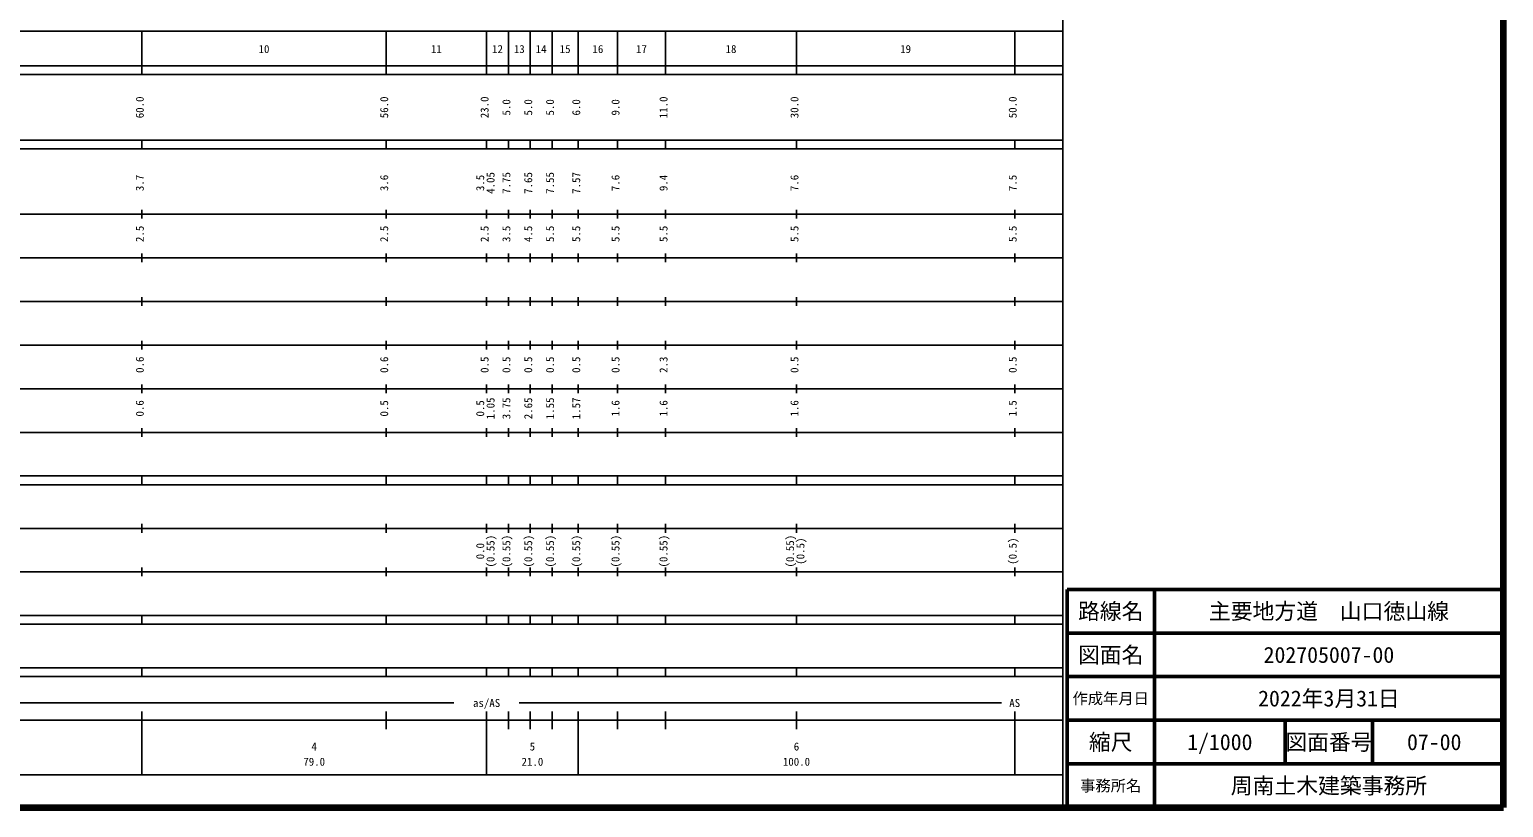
# Model space of a CAD drawing. Units: millimetres on the paper, enlarged 1000 times. Extents: x 40000 to 680000, y 20000 to 380000.
# Drawn here: x 342268 to 680000, y 20000 to 198357 of the extents above; entities that cross this region are included whole.
import ezdxf
from ezdxf.enums import TextEntityAlignment as Align

# ---------------------------------------------------------------- set-up
doc = ezdxf.new("R2010")
doc.units = ezdxf.units.MM
doc.header["$LTSCALE"] = 1000
for name, color, linetype, lineweight in [('M-TTL', 2, 'Continuous', 140), ('M-TTL-BAND', 7, 'Continuous', 25), ('M-TTL-FRAM', 2, 'Continuous', 50), ('M-TTL-LINE', 7, 'Continuous', 50)]:
    doc.layers.add(name, color=color, linetype=linetype, lineweight=lineweight)
doc.layers.add('M-TTL-TXT', color=7, linetype='Continuous')
doc.styles.add('ＭＳ ゴシック', font='')
doc.styles.get('ＭＳ ゴシック').set_extended_font_data('MS Gothic')

msp = doc.modelspace()

# ---------------------------------------------------------------- linework, layer by layer
at = {"layer": 'M-TTL'}
for p, q in [((680000, 20000), (680000, 380000)), ((40000, 20000), (680000, 20000))]:
    msp.add_line(p, q, dxfattribs=at)
at = {"layer": 'M-TTL-BAND'}
for p, q in [((579000, 20000), (579000, 370000)), ((68000, 198000), (579000, 198000)), ((368000, 188000), (368000, 198000)), ((424000, 188000), (424000, 198000)), ((447000, 188000), (447000, 198000)), ((452000, 188000), (452000, 198000)), ((457000, 188000), (457000, 198000)), ((462000, 188000), (462000, 198000)), ((468000, 188000), (468000, 198000)), ((477000, 188000), (477000, 198000)), ((488000, 188000), (488000, 198000)), ((518000, 188000), (518000, 198000)), ((568000, 188000), (568000, 198000)), ((40000, 190000), (579000, 190000)), ((40000, 188000), (579000, 188000)), ((40000, 173000), (579000, 173000)), ((368000, 171000), (368000, 173000)), ((424000, 171000), (424000, 173000)), ((447000, 171000), (447000, 173000)), ((452000, 171000), (452000, 173000)), ((457000, 171000), (457000, 173000)), ((462000, 171000), (462000, 173000)), ((468000, 171000), (468000, 173000)), ((477000, 171000), (477000, 173000)), ((488000, 171000), (488000, 173000)), ((518000, 171000), (518000, 173000)), ((568000, 171000), (568000, 173000)), ((40000, 171000), (579000, 171000)), ((40000, 156000), (579000, 156000)), ((368000, 155000), (368000, 157000)), ((424000, 155000), (424000, 157000)), ((447000, 155000), (447000, 157000)), ((452000, 155000), (452000, 157000)), ((457000, 155000), (457000, 157000)), ((462000, 155000), (462000, 157000)), ((468000, 155000), (468000, 157000)), ((477000, 155000), (477000, 157000)), ((488000, 155000), (488000, 157000)), ((518000, 155000), (518000, 157000)), ((568000, 155000), (568000, 157000)), ((46000, 146000), (579000, 146000)), ((368000, 145000), (368000, 147000)), ((424000, 145000), (424000, 147000)), ((447000, 145000), (447000, 147000)), ((452000, 145000), (452000, 147000)), ((457000, 145000), (457000, 147000)), ((462000, 145000), (462000, 147000)), ((468000, 145000), (468000, 147000)), ((477000, 145000), (477000, 147000)), ((488000, 145000), (488000, 147000)), ((518000, 145000), (518000, 147000)), ((568000, 145000), (568000, 147000)), ((52000, 136000), (579000, 136000)), ((368000, 135000), (368000, 137000)), ((424000, 135000), (424000, 137000)), ((447000, 135000), (447000, 137000)), ((452000, 135000), (452000, 137000)), ((457000, 135000), (457000, 137000)), ((462000, 135000), (462000, 137000)), ((468000, 135000), (468000, 137000)), ((477000, 135000), (477000, 137000)), ((488000, 135000), (488000, 137000)), ((518000, 135000), (518000, 137000)), ((568000, 135000), (568000, 137000)), ((46000, 126000), (579000, 126000)), ((368000, 125000), (368000, 127000)), ((424000, 125000), (424000, 127000)), ((447000, 125000), (447000, 127000)), ((452000, 125000), (452000, 127000)), ((457000, 125000), (457000, 127000)), ((462000, 125000), (462000, 127000)), ((468000, 125000), (468000, 127000)), ((477000, 125000), (477000, 127000)), ((488000, 125000), (488000, 127000)), ((518000, 125000), (518000, 127000)), ((568000, 125000), (568000, 127000)), ((52000, 116000), (579000, 116000)), ((368000, 115000), (368000, 117000)), ((424000, 115000), (424000, 117000)), ((447000, 115000), (447000, 117000)), ((452000, 115000), (452000, 117000)), ((457000, 115000), (457000, 117000)), ((462000, 115000), (462000, 117000)), ((468000, 115000), (468000, 117000)), ((477000, 115000), (477000, 117000)), ((488000, 115000), (488000, 117000)), ((518000, 115000), (518000, 117000)), ((568000, 115000), (568000, 117000)), ((46000, 106000), (579000, 106000)), ((368000, 105000), (368000, 107000)), ((424000, 105000), (424000, 107000)), ((447000, 105000), (447000, 107000)), ((452000, 105000), (452000, 107000)), ((457000, 105000), (457000, 107000)), ((462000, 105000), (462000, 107000)), ((468000, 105000), (468000, 107000)), ((477000, 105000), (477000, 107000)), ((488000, 105000), (488000, 107000)), ((518000, 105000), (518000, 107000)), ((568000, 105000), (568000, 107000)), ((40000, 96000), (579000, 96000)), ((368000, 94000), (368000, 96000)), ((424000, 94000), (424000, 96000)), ((447000, 94000), (447000, 96000)), ((452000, 94000), (452000, 96000)), ((457000, 94000), (457000, 96000)), ((462000, 94000), (462000, 96000)), ((468000, 94000), (468000, 96000)), ((477000, 94000), (477000, 96000)), ((488000, 94000), (488000, 96000)), ((518000, 94000), (518000, 96000)), ((568000, 94000), (568000, 96000)), ((40000, 94000), (579000, 94000)), ((368000, 83000), (368000, 85000)), ((424000, 83000), (424000, 85000)), ((447000, 83000), (447000, 85000)), ((452000, 83000), (452000, 85000)), ((457000, 83000), (457000, 85000)), ((462000, 83000), (462000, 85000)), ((468000, 83000), (468000, 85000)), ((477000, 83000), (477000, 85000)), ((488000, 83000), (488000, 85000)), ((518000, 83000), (518000, 85000)), ((568000, 83000), (568000, 85000)), ((49000, 84000), (579000, 84000)), ((368000, 73000), (368000, 75000)), ((424000, 73000), (424000, 75000)), ((447000, 73000), (447000, 75000)), ((452000, 73000), (452000, 75000)), ((457000, 73000), (457000, 75000)), ((462000, 73000), (462000, 75000)), ((468000, 73000), (468000, 75000)), ((477000, 73000), (477000, 75000)), ((488000, 73000), (488000, 75000)), ((518000, 73000), (518000, 75000)), ((568000, 73000), (568000, 75000)), ((40000, 74000), (579000, 74000)), ((40000, 64000), (579000, 64000)), ((40000, 62000), (579000, 62000)), ((368000, 62000), (368000, 64000)), ((424000, 62000), (424000, 64000)), ((447000, 62000), (447000, 64000)), ((452000, 62000), (452000, 64000)), ((457000, 62000), (457000, 64000)), ((462000, 62000), (462000, 64000)), ((468000, 62000), (468000, 64000)), ((477000, 62000), (477000, 64000)), ((488000, 62000), (488000, 64000)), ((518000, 62000), (518000, 64000)), ((568000, 62000), (568000, 64000)), ((40000, 52000), (579000, 52000)), ((368000, 50000), (368000, 52000)), ((424000, 50000), (424000, 52000)), ((447000, 50000), (447000, 52000)), ((452000, 50000), (452000, 52000)), ((457000, 50000), (457000, 52000)), ((462000, 50000), (462000, 52000)), ((468000, 50000), (468000, 52000)), ((477000, 50000), (477000, 52000)), ((488000, 50000), (488000, 52000)), ((518000, 50000), (518000, 52000)), ((568000, 50000), (568000, 52000)), ((40000, 50000), (579000, 50000)), ((71000, 44000), (439500, 44000)), ((454500, 44000), (565000, 44000)), ((368000, 27500), (368000, 42000)), ((424000, 38000), (424000, 42000)), ((447000, 27500), (447000, 42000)), ((452000, 38000), (452000, 42000)), ((457000, 38000), (457000, 42000)), ((462000, 38000), (462000, 42000)), ((468000, 27500), (468000, 42000)), ((477000, 38000), (477000, 42000)), ((488000, 38000), (488000, 42000)), ((518000, 38000), (518000, 42000)), ((568000, 27500), (568000, 42000)), ((40000, 40000), (579000, 40000)), ((68000, 27500), (579000, 27500))]:
    msp.add_line(p, q, dxfattribs=at)
at = {"layer": 'M-TTL-FRAM'}
for p, q in [((680000, 70000), (580000, 70000)), ((580000, 70000), (580000, 20000))]:
    msp.add_line(p, q, dxfattribs=at)
at = {"layer": 'M-TTL-LINE'}
for p, q in [((600000, 70000), (600000, 20000)), ((680000, 60000), (580000, 60000)), ((680000, 50000), (580000, 50000)), ((680000, 40000), (580000, 40000)), ((630000, 40000), (630000, 30000)), ((650000, 40000), (650000, 30000)), ((680000, 30000), (580000, 30000))]:
    msp.add_line(p, q, dxfattribs=at)

# ---------------------------------------------------------------- texts
at = {"layer": 'M-TTL-BAND', "style": 'ＭＳ ゴシック'}
for s, p in [('10', (396000, 192405)), ('11', (435500, 192405)), ('12', (449500, 192405)), ('13', (454500, 192405)), ('14', (459500, 192405)), ('15', (465000, 192405)), ('16', (472500, 192405)), ('17', (482500, 192405)), ('18', (503000, 192405)), ('19', (543000, 192405)), ('as/AS', (447000, 42500)), ('AS', (568000, 42500)), ('4', (407500, 32523)), ('5', (457500, 32523)), ('6', (518000, 32523)), ('79.0', (407500, 29033)), ('21.0', (457500, 29033)), ('100.0', (518000, 29033))]:
    msp.add_text(s, height=1833, dxfattribs=at).set_placement(p, align=Align.BOTTOM_CENTER)
for s, p in [('60.0', (369000, 180500)), ('56.0', (425000, 180500)), ('23.0', (448000, 180500)), ('11.0', (489000, 180500)), ('30.0', (519000, 180500)), ('50.0', (569000, 180500)), ('5.0', (453000, 180500)), ('5.0', (458000, 180500)), ('5.0', (463000, 180500)), ('6.0', (469000, 180500)), ('9.0', (478000, 180500)), ('4.05', (449370, 163174)), ('7.75', (453000, 163174)), ('7.65', (458000, 163174)), ('7.55', (463000, 163174)), ('7.57', (469000, 163174)), ('3.7', (369000, 163174)), ('3.6', (425000, 163174)), ('3.5', (447000, 163174)), ('7.6', (478000, 163174)), ('9.4', (489000, 163174)), ('7.6', (519000, 163174)), ('7.5', (569000, 163174)), ('2.5', (369000, 151500)), ('2.5', (425000, 151500)), ('2.5', (448000, 151500)), ('3.5', (453000, 151500)), ('4.5', (458000, 151500)), ('5.5', (463000, 151500)), ('5.5', (469000, 151500)), ('5.5', (478000, 151500)), ('5.5', (489000, 151500)), ('5.5', (519000, 151500)), ('5.5', (569000, 151500)), ('0.6', (369000, 121500)), ('0.6', (425000, 121500)), ('0.5', (448000, 121500)), ('0.5', (453000, 121500)), ('0.5', (458000, 121500)), ('0.5', (463000, 121500)), ('0.5', (469000, 121500)), ('0.5', (478000, 121500)), ('2.3', (489000, 121500)), ('0.5', (519000, 121500)), ('0.5', (569000, 121500)), ('0.6', (369000, 111500)), ('0.5', (425000, 111500)), ('0.5', (447000, 111500)), ('1.05', (449370, 111500)), ('3.75', (453000, 111500)), ('2.65', (458000, 111500)), ('1.55', (463000, 111500)), ('1.57', (469000, 111500)), ('1.6', (478000, 111500)), ('1.6', (489000, 111500)), ('1.6', (519000, 111500)), ('1.5', (569000, 111500)), ('(0.55)', (449370, 78764)), ('(0.55)', (453000, 78764)), ('(0.55)', (458000, 78764)), ('(0.55)', (463000, 78764)), ('(0.55)', (469000, 78764)), ('(0.55)', (478000, 78764)), ('(0.55)', (489000, 78764)), ('(0.55)', (518000, 78764)), ('(0.5)', (520370, 78764)), ('(0.5)', (569000, 78764)), ('0.0', (447000, 78764))]:
    msp.add_text(s, height=1833, rotation=90, dxfattribs=at).set_placement(p, align=Align.BOTTOM_CENTER)
at = {"layer": 'M-TTL-TXT', "style": 'ＭＳ ゴシック'}
for s, height, p in [('路線名', 3666, (590000, 65000)), ('路線名', 3666, (590000, 65000)), ('主要地方道\u3000山口徳山線', 3666, (640000, 65000)), ('図面名', 3666, (590000, 55000)), ('図面名', 3666, (590000, 55000)), ('202705007-00', 3666, (640000, 55000)), ('2022年3月31日', 3666, (640000, 45000)), ('作成年月日', 2566, (590000, 45000)), ('作成年月日', 2566, (590000, 45000)), ('縮尺', 3666, (590000, 35000)), ('縮尺', 3666, (590000, 35000)), ('図面番号', 3666, (640000, 35000)), ('図面番号', 3666, (640000, 35000)), ('1/1000', 3666, (615000, 35000)), ('07-00', 3666, (664125, 35000)), ('周南土木建築事務所', 3666, (640000, 25000)), ('事務所名', 2566, (590000, 25000)), ('事務所名', 2566, (590000, 25000))]:
    msp.add_text(s, height=height, dxfattribs=at).set_placement(p, align=Align.MIDDLE_CENTER)

doc.saveas('drawing.dxf')
